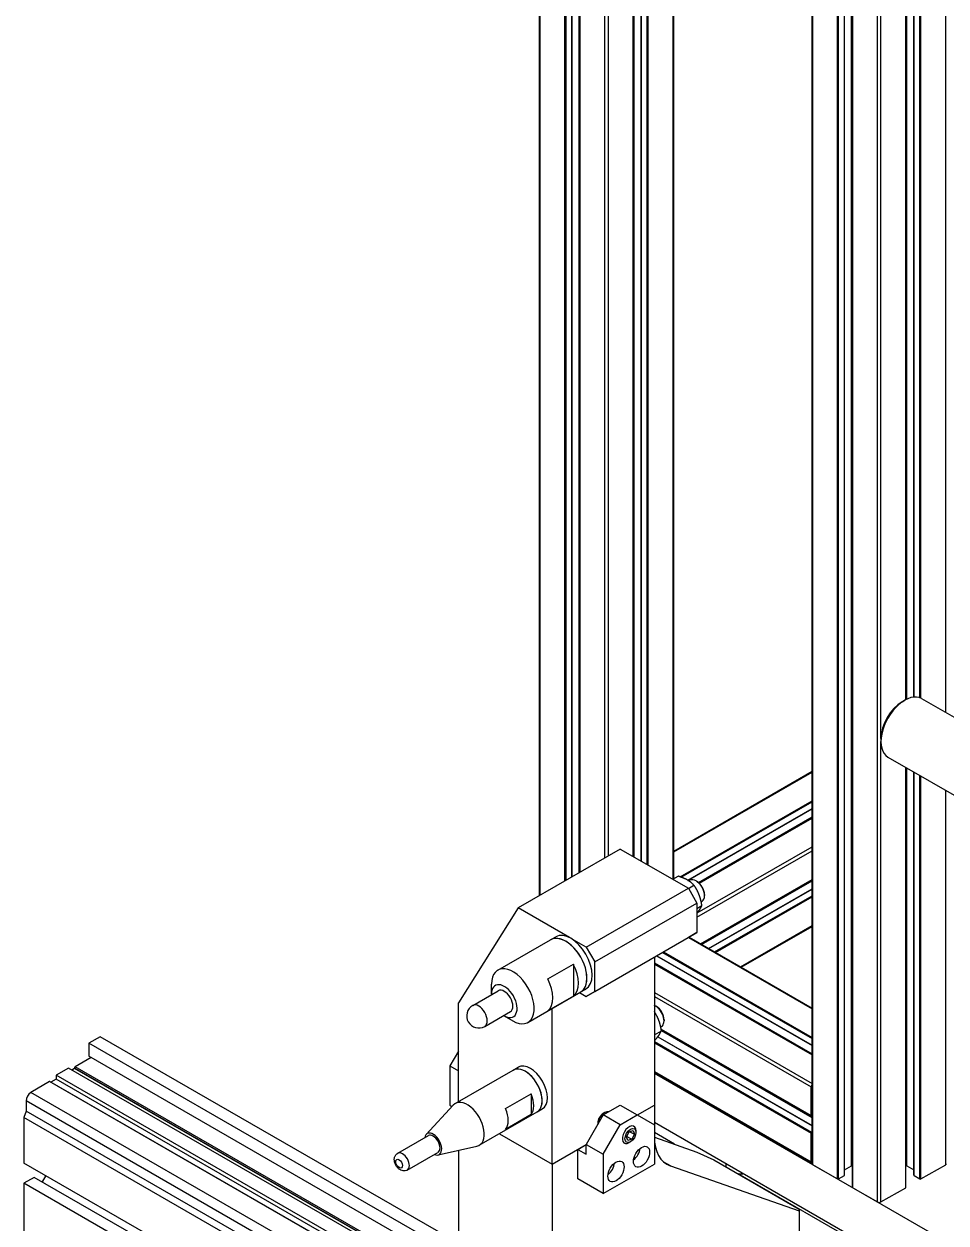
# Model space of a CAD drawing. Header units: millimetres. Extents: x 0 to 7722, y 0 to 5460.
# Drawn here: x 4269 to 4651.7, y 3741.3 to 4238.7 of the extents above; entities that cross this region are included whole.
import ezdxf

# ---------------------------------------------------------------- set-up
doc = ezdxf.new("R2010")
doc.units = ezdxf.units.MM
doc.header["$LTSCALE"] = 5
doc.layers.get('0').update_dxf_attribs({"linetype": 'CONTINUOUS'})

# ---------------------------------------------------------------- blocks, each defined once
blk = doc.blocks.new('RWFWFWEWEFWEFWEF')
for p, q in [((-27.52, 242.84), (-27.52, 1206.44)), ((-27.22, 243.01), (-27.22, 1206.04)), ((-16.94, 248.93), (-16.94, 1200.11)), ((-16.51, 249.18), (-16.51, 1199.87)), ((-14.11, 250.56), (-14.11, 1198.48)), ((-14.02, 250.61), (-14.02, 1198.43)), ((-11.1, 252.29), (-11.1, 1196.75)), ((-10.9, 252.41), (-10.9, 1196.63)), ((-10.73, 252.51), (-10.73, 1196.54)), ((-10.64, 252.56), (-10.64, 1196.49)), ((85.62, 131.62), (85.62, 1141.05)), ((85.91, 131.21), (85.91, 1140.89)), ((141.07, 318.82), (141.07, 1140.89)), ((96.2, 125.29), (96.2, 1134.96)), ((96.63, 125.29), (96.63, 1134.72)), ((130.36, 324.91), (130.36, 1134.72)), ((130.78, 324.73), (130.78, 1134.96)), ((99.03, 126.67), (99.03, 1133.33)), ((99.12, 126.8), (99.12, 1133.28)), ((102.04, 130.73), (102.04, 1131.6)), ((102.24, 130.78), (102.24, 1131.48)), ((102.41, 121.79), (102.41, 1131.39)), ((102.5, 121.67), (102.5, 1131.34)), ((124.49, 324.09), (124.49, 1131.34)), ((124.57, 324.14), (124.57, 1131.39)), ((124.74, 324.23), (124.74, 1131.48)), ((124.94, 324.32), (124.94, 1131.6)), ((127.86, 325.19), (127.86, 1133.28)), ((127.95, 325.2), (127.95, 1133.33)), ((112.78, 115.74), (112.78, 1125.41)), ((114.2, 307.95), (114.2, 1125.41)), ((-0.35, 258.48), (-0.35, 744.03)), ((1.06, 259.29), (1.06, 740.74)), ((11.35, 259.07), (11.35, 730.25)), ((11.44, 259.02), (11.44, 730.2)), ((11.6, 258.93), (11.6, 730.11)), ((11.81, 258.81), (11.81, 730.01)), ((14.73, 257.13), (14.73, 728.73)), ((14.81, 257.08), (14.81, 728.7)), ((17.22, 255.69), (17.22, 727.97)), ((17.64, 255.45), (17.64, 727.87)), ((27.93, 249.67), (27.93, 712.16)), ((28.22, 249.84), (28.22, 712.06)), ((123, 323.24), (124.06, 323.86)), ((131.08, 324.57), (170.09, 302.1)), ((114.2, 307.95), (114.2, 306.73)), ((114.2, 115.74), (114.2, 306.73)), ((117.11, 300.3), (156.12, 277.84)), ((28.22, 261.33), (85.62, 294.39)), ((28.22, 261), (85.62, 294.05)), ((124.49, 121.67), (124.49, 296.05)), ((124.57, 121.79), (124.57, 296)), ((124.74, 130.78), (124.74, 295.91)), ((124.94, 130.73), (124.94, 295.79)), ((127.86, 126.8), (127.86, 294.11)), ((127.95, 126.67), (127.95, 294.06)), ((130.36, 125.29), (130.36, 292.67)), ((130.78, 125.29), (130.78, 292.43)), ((141.07, 131.21), (141.07, 286.51)), ((30.82, 250.65), (85.62, 282.2)), ((31.35, 250.46), (85.62, 281.71)), ((34, 249.21), (85.62, 278.93)), ((34.09, 249.16), (85.62, 278.83)), ((38.44, 248.28), (85.62, 275.44)), ((38.61, 248.14), (85.62, 275.21)), ((38.71, 248.04), (85.62, 275.05)), ((38.78, 247.98), (85.62, 274.95)), ((6.01, 262.15), (-36.42, 237.71)), ((6.01, 262.15), (34.29, 245.86)), ((37.83, 233.95), (85.62, 261.47)), ((37.97, 235.66), (85.62, 263.1)), ((27.8, 249.6), (30.06, 250.9)), ((34.48, 248.91), (34.95, 249.18)), ((37.81, 248.72), (37.45, 248.92)), ((39.26, 222.88), (85.62, 249.58)), ((39.35, 222.83), (85.62, 249.47)), ((39.55, 222.72), (85.62, 249.25)), ((39.75, 222.6), (85.62, 249.01)), ((-8.13, 221.43), (34.29, 245.86)), ((34.29, 245.86), (37.83, 239.73)), ((34.31, 245.82), (36.6, 247.14)), ((42.66, 220.92), (85.62, 245.66)), ((42.75, 220.87), (85.62, 245.56)), ((-4.6, 215.3), (37.83, 239.73)), ((37.83, 239.73), (37.83, 227.47)), ((39.58, 240.31), (39.94, 240.51)), ((40.98, 243.22), (40.98, 242.81)), ((45.15, 219.49), (85.62, 242.79)), ((45.58, 219.24), (85.62, 242.3)), ((-36.42, 237.71), (-61.16, 198.31)), ((-15.13, 225.46), (-36.42, 237.71)), ((37.83, 237.55), (39.86, 238.72)), ((55.91, 213.29), (85.62, 230.4)), ((56.2, 213.12), (85.62, 230.07)), ((-44.81, 211.9), (-22.89, 224.53)), ((-22.89, 224.53), (-20.77, 225.75)), ((-8.13, 221.43), (-13.93, 224.77)), ((-8.13, 200.99), (34.29, 225.42)), ((-4.6, 203.04), (37.83, 227.47)), ((34.28, 225.41), (85.62, 195.85)), ((37.83, 227.47), (34.29, 225.42)), ((34.57, 225.58), (85.62, 196.18)), ((-8.13, 221.43), (-4.6, 215.3)), ((23.57, 219.24), (85.62, 183.51)), ((23.99, 219.49), (85.62, 184)), ((-24.08, 208.32), (-13.47, 214.43)), ((-13.47, 214.43), (-13.47, 201.15)), ((-4.6, 203.04), (-4.6, 215.3)), ((20.15, 217.27), (20.15, 155.9)), ((20.15, 214.94), (85.62, 177.24)), ((20.15, 214.71), (85.62, 177.01)), ((20.15, 214.55), (85.62, 176.85)), ((20.15, 214.45), (85.62, 176.75)), ((21.07, 217.8), (85.62, 180.63)), ((21.15, 217.85), (85.62, 180.73)), ((-47.41, 202.09), (-47.41, 206.16)), ((-10.42, 202.86), (-8.29, 204.08)), ((-55.21, 197.26), (-44.6, 203.37)), ((-32.34, 190.24), (-10.42, 202.86)), ((-13.47, 201.15), (-24.08, 195.04)), ((-10.9, 202.58), (-8.13, 200.99)), ((-4.6, 203.04), (-8.13, 200.99)), ((20.15, 202.6), (85.62, 164.9)), ((20.15, 200.97), (85.21, 163.51)), ((-61.16, 157.35), (-61.16, 198.31)), ((-50.22, 188.59), (-39.61, 194.7)), ((-22.27, 131.46), (-22.27, 196.03)), ((21.01, 196.8), (20.66, 197)), ((-42.13, 192.91), (-38.61, 190.87)), ((24.18, 191.29), (24.18, 190.88)), ((-209.9, 184.29), (-214.59, 181.59)), ((-61.16, 98.63), (-209.9, 184.29)), ((20.15, 185.12), (23.06, 186.79)), ((21.56, 184.24), (85.62, 147.35)), ((21.62, 184.31), (85.62, 147.46)), ((22.78, 188.38), (23.14, 188.59)), ((22.96, 187.46), (85.21, 151.61)), ((22.98, 187.34), (85.27, 151.47)), ((23.02, 187.1), (85.62, 151.04)), ((23.06, 186.84), (85.62, 150.81)), ((-214.59, 181.59), (-214.59, 176.19)), ((-61.16, 93.23), (-214.59, 181.59)), ((20.15, 182.29), (85.42, 144.7)), ((20.15, 181.8), (85.21, 144.33)), ((-213.6, 175.62), (-220.26, 171.78)), ((-61.16, 87.84), (-214.59, 176.19)), ((-61.16, 178.32), (-64.7, 172.2)), ((-222.99, 171.28), (-228.15, 168.31)), ((-61.16, 78.09), (-222.99, 171.28)), ((-220.46, 171.1), (-221.57, 170.46)), ((-61.16, 79.37), (-220.46, 171.1)), ((-220.41, 171.27), (-61.16, 79.57)), ((-61.16, 80.16), (-220.26, 171.78)), ((-219.05, 170.49), (-219.22, 170.39)), ((-64.7, 172.2), (-61.16, 170.16)), ((-64.7, 172.2), (-64.7, 155.85)), ((-62.48, 156.59), (-38.44, 170.44)), ((-38.44, 170.44), (-36.32, 171.66)), ((20.15, 169.9), (85.21, 132.44)), ((20.15, 169.56), (85.41, 131.98)), ((-230.87, 165.67), (-238.65, 161.19)), ((-61.16, 67.94), (-230.87, 165.67)), ((-230.72, 165.69), (-61.16, 68.05)), ((-228.15, 166.67), (-230.29, 165.44)), ((-61.16, 72.15), (-228.15, 168.31)), ((-228.15, 168.31), (-228.15, 166.67)), ((-61.16, 70.51), (-228.15, 166.67)), ((251.64, 35.78), (20.15, 169.08)), ((-61.16, 58.99), (-238.65, 161.19)), ((-41.58, 154.47), (-30.98, 160.58)), ((-30.98, 160.58), (-30.98, 151.97)), ((85.21, 151.61), (85.21, 163.51)), ((-62.27, 54.96), (-240.57, 157.63)), ((-240.57, 157.63), (-240.56, 153.41)), ((-74.53, 143.79), (-63.29, 155.94)), ((-64.7, 155.85), (-63.84, 155.35)), ((-28.46, 153.1), (-26.34, 154.33)), ((-1.06, 151.87), (6.01, 155.94)), ((6.01, 155.94), (13.08, 151.87)), ((13.12, 151.85), (20.15, 155.9)), ((13.12, 151.85), (20.15, 155.9)), ((20.15, 155.9), (20.15, 147.77)), ((-240.56, 153.41), (-241.48, 150.73)), ((-68.72, 51.25), (-241.48, 150.73)), ((-241.48, 150.73), (-241.48, 131.85)), ((-65.93, 52.85), (-240.56, 153.41)), ((-52.5, 139.26), (-28.46, 153.1)), ((-30.98, 151.97), (-41.58, 145.86)), ((-1.06, 151.87), (-8.13, 139.62)), ((-1.07, 152.45), (-0.53, 152.76)), ((6.01, 147.8), (-1.06, 151.87)), ((6.01, 147.8), (13.08, 151.87)), ((13.08, 151.87), (20.15, 147.77)), ((85.62, 151.6), (85.42, 151.49)), ((-3.35, 148.49), (-3.35, 147.91)), ((-1.06, 135.55), (6.01, 147.8)), ((8.66, 142.76), (9.75, 144.8)), ((9.75, 144.8), (11.34, 145.33)), ((10.01, 144.89), (11.85, 143.83)), ((11.34, 145.33), (11.85, 143.83)), ((11.54, 147.17), (11.71, 147.07)), ((12.54, 144.61), (12.54, 145.24)), ((234.49, 25.21), (20.15, 148.65)), ((20.15, 147.77), (20.15, 131.42)), ((28.53, 139.7), (20.15, 144.53)), ((85.21, 132.44), (85.21, 144.33)), ((85.42, 144.7), (85.62, 144.82)), ((-86.36, 135.92), (-73.63, 143.25)), ((-44.16, 144.07), (-22.27, 131.46)), ((-44.16, 144.07), (-22.27, 131.46)), ((-22.27, 131.46), (-8.13, 139.61)), ((-22.27, 131.46), (-8.13, 139.61)), ((-11.67, 137.57), (-8.13, 139.61)), ((-8.13, 139.62), (-1.06, 135.55)), ((-8.13, 135.54), (-8.13, 139.62)), ((7.55, 140.24), (7.71, 140.14)), ((9.16, 141.26), (8.66, 142.76)), ((8.75, 142.95), (10.76, 141.79)), ((10.76, 141.79), (9.16, 141.26)), ((10.26, 140.66), (9.72, 140.34)), ((11.85, 143.83), (10.76, 141.79)), ((20.15, 142.63), (37.83, 136.45)), ((-82.37, 128.99), (-69.64, 136.32)), ((-69.62, 135.26), (-53.47, 138.89)), ((-61.16, 137.16), (-61.16, 51.08)), ((-11.67, 137.57), (-8.13, 135.54)), ((-11.67, 125.31), (-11.67, 137.57)), ((-1.06, 135.55), (-1.06, 119.2)), ((37.83, 136.45), (44.9, 133.18)), ((-100.97, 50.94), (-241.48, 131.85)), ((-22.27, 131.46), (-22.27, 60.64)), ((-1.06, 119.2), (20.15, 131.42)), ((26.79, 130.69), (24.07, 132.25)), ((26.79, 130.69), (80.26, 112.02)), ((44.9, 133.18), (80.26, 112.82)), ((49.85, 131.54), (49.85, 130.33)), ((85.91, 131.21), (96.2, 125.29)), ((99.12, 129.05), (102.04, 130.73)), ((124.94, 130.73), (127.86, 129.05)), ((130.78, 125.29), (141.07, 131.21)), ((-237.23, 125.95), (-241.48, 123.51)), ((-105.25, 49.95), (-237.23, 125.95)), ((-232.46, 126.66), (-233.96, 124.07)), ((-1.06, 119.2), (-11.67, 125.31)), ((54.9, 127.42), (56.92, 127.42)), ((233.44, 24.61), (54.91, 127.42)), ((56.92, 127.42), (56.92, 127.47)), ((56.96, 127.45), (56.92, 127.42)), ((96.63, 125.29), (99.03, 126.67)), ((127.95, 126.67), (130.36, 125.29)), ((-109.84, 47.7), (-241.48, 123.51)), ((-241.48, 123.51), (-241.48, 78.63)), ((102.5, 121.67), (112.78, 115.74)), ((114.2, 115.74), (124.49, 121.67)), ((80.26, 112.82), (80.26, 112.02)), ((80.26, 112.02), (80.26, 81.43))]:
    blk.add_line(p, q)
blk.add_arc((-52.72, 192.93), 5, 119.936, 299.936)
for centre, major_axis, ratio, start_param, end_param in [((124.1, 312.43), (6.99, 12.13), 0.578093, 0, 3.141593), ((123.04, 313.04), (-6.24, -10.83), 0.578093, 3.928925, 5.495853), ((37.44, 244.84), (-2.5, 4.33), 0.578093, 3.141593, 6.283185), ((37.79, 245.05), (2.25, -3.9), 0.578093, 0.787332, 2.354261), ((-16.65, 213.69), (-6.24, 10.83), 0.578093, 3.141593, 6.283185), ((-16.65, 213.69), (6.24, -10.83), 0.578093, 0, 3.141593), ((-14.53, 214.92), (-6.24, 10.83), 0.578093, 3.141593, 6.283185), ((-20.19, 211.66), (6.24, -10.83), 0.578093, 0.079849, 1.494815), ((-38.57, 201.07), (-6.24, 10.83), 0.578093, 2.354261, 7.070517), ((-42.11, 199.03), (-3.74, 6.5), 0.578093, 2.300524, 7.124254), ((-42.11, 199.03), (-2.5, 4.33), 0.578093, 3.141593, 6.283185), ((-30.8, 205.55), (6.24, -10.83), 0.578093, 0.079849, 1.494815), ((-52.72, 192.93), (-2.5, 4.33), 0.578093, 3.141593, 6.283185), ((20.64, 192.92), (2.5, -4.33), 0.578093, 0, 2.497247), ((21, 193.12), (2.25, -3.9), 0.578093, 0.787332, 2.354261), ((-220.26, 171.53), (-0.15, -0.26), 0.578093, 3.925057, 6.283185), ((-33.45, 161.77), (4.99, -8.67), 0.578093, 0, 3.141593), ((-33.45, 161.77), (-4.99, 8.67), 0.578093, 3.141593, 6.283185), ((-31.33, 162.99), (-4.99, 8.67), 0.578093, 3.141593, 6.283185), ((-230.87, 165.43), (0.15, 0.26), 0.578093, 0, 0.783464), ((85.91, 163.91), (0.499, 0.867), 0.578093, 1.210543, 2.354261), ((-238.44, 158.86), (-1.5, -2.61), 0.578093, 4.024726, 5.495853), ((-36.99, 159.73), (4.99, -8.67), 0.578093, 0.232521, 1.342143), ((-57.49, 147.93), (-4.99, 8.67), 0.578093, 2.963535, 6.461243), ((-47.59, 153.63), (4.99, -8.67), 0.578093, 0.232521, 1.342143), ((-0.52, 149.5), (2, 3.47), 0.578093, 0.175457, 2.34169), ((-1.06, 149.81), (-1.61, -2.8), 0.578093, 3.928925, 5.495853), ((85.42, 151.73), (-0.15, -0.26), 0.578093, 5.495853, 7.06665), ((-71.63, 139.78), (-2.5, 4.33), 0.578093, 2.498092, 6.926686), ((9.71, 143.61), (2, 3.47), 0.578093, 5.495853, 10.21211), ((85.42, 144.46), (0.15, 0.26), 0.578093, 0.783464, 2.354261), ((-71.63, 139.78), (-2, 3.47), 0.578093, 3.141593, 6.283185), ((37.83, 153.01), (-12.48, -21.66), 0.578093, 5.495853, 6.391909), ((-84.36, 132.45), (-2, 3.47), 0.578093, 3.141593, 6.283185), ((10.96, 136.73), (2.37, 4.12), 0.578093, 4.098088, 5.32669), ((0.35, 130.63), (2.37, 4.12), 0.578093, 4.098088, 5.32669), ((85.91, 132.85), (-0.499, -0.867), 0.578093, 5.495853, 6.639571), ((86.62, 131.62), (-1, 0), 0.575862, 0, 0.785398), ((102.25, 130.61), (0.3, 0), 0.575862, 1.601179, 2.356194), ((102.53, 125.31), (9.5, 0), 0.575862, 1.583768, 1.601179), ((124.45, 125.31), (9.5, 0), 0.575862, 1.540414, 1.557825), ((124.73, 130.61), (0.3, 0), 0.575862, 0.785398, 1.540414), ((140.36, 131.62), (1, 0), 0.575862, 5.497787, 6.283185), ((96.41, 125.41), (0.3, 0), 0.575862, 3.926991, 5.497787), ((98.82, 126.8), (0.3, 0), 0.575862, 5.497787, 6.283185), ((128.16, 126.8), (-0.3, 0), 0.575862, 0, 0.785398), ((130.57, 125.41), (0.3, 0), 0.575862, 3.926991, 5.497787), ((102.71, 121.79), (-0.3, 0), 0.575862, 0, 0.785398), ((124.27, 121.79), (0.3, 0), 0.575862, 5.497787, 6.283185), ((113.49, 116.15), (1, 0), 0.575862, 3.926991, 5.497787)]:
    blk.add_ellipse(centre, major_axis=major_axis, ratio=ratio, start_param=start_param, end_param=end_param)
for centre, major_axis in [((10.25, 143.3), (-1.61, -2.8)), ((14.85, 134.49), (2.37, 4.12)), ((-85.78, 131.64), (-1, 1.73)), ((4.24, 128.39), (2.37, 4.12))]:
    blk.add_ellipse(centre, major_axis=major_axis, ratio=0.578093)
for points, weights in [([(33.83, 249.31), (32.32, 250.18), (30.06, 250.9)], [1, 1.0379548493, 1]), ([(36.6, 247.14), (35.35, 248.44), (33.83, 249.31)], [1, 1.0379548493, 1]), ([(38.73, 243.22), (37.98, 245.17), (36.6, 247.14)], [1, 1.0379548493, 1]), ([(39.86, 238.72), (39.49, 241.26), (38.73, 243.22)], [1, 1.0379548493, 1]), ([(37.83, 235.49), (38.35, 236.13), (38.73, 236.68)], [1.01897647837, 1.01884341717, 1]), ([(38.73, 236.68), (39.49, 237.76), (39.86, 238.72)], [1, 1.0379548493, 1]), ([(21.94, 191.29), (21.27, 193), (20.15, 194.69)], [1, 1.03304849269, 1.00854424104]), ([(23.06, 186.79), (22.69, 189.34), (21.94, 191.29)], [1, 1.0379548493, 1]), ([(20.15, 182.53), (21.27, 183.81), (21.94, 184.75)], [1.00854424104, 1.03304849269, 1]), ([(21.94, 184.75), (22.69, 185.83), (23.06, 186.79)], [1, 1.0379548493, 1])]:
    blk.add_rational_spline(points, weights, degree=2)
blk.add_open_spline([(-82.37, 128.99), (-82.63, 128.83), (-82.92, 128.73), (-83.5, 128.62), (-83.8, 128.61), (-84.42, 128.69), (-84.73, 128.78), (-85.37, 129.07), (-85.69, 129.28), (-86.31, 129.8), (-86.6, 130.12), (-87.09, 130.83), (-87.3, 131.22), (-87.61, 132.04), (-87.72, 132.46), (-87.8, 133.35), (-87.78, 133.81), (-87.52, 134.63), (-87.35, 134.99), (-86.88, 135.55), (-86.64, 135.76), (-86.36, 135.92)], degree=3, knots=[5.499721, 5.499721, 5.499721, 5.499721, 5.695932, 5.695932, 5.907371, 5.907371, 6.166965, 6.166965, 6.510728, 6.510728, 6.920693, 6.920693, 7.33405, 7.33405, 7.74861, 7.74861, 8.145976, 8.145976, 8.432946, 8.432946, 8.641314, 8.641314, 8.641314, 8.641314])

msp = doc.modelspace()

# ---------------------------------------------------------------- block references
msp.add_blockref('RWFWFWEWEFWEFWEF', (4510.5, 3634.26))

doc.saveas('drawing.dxf')
